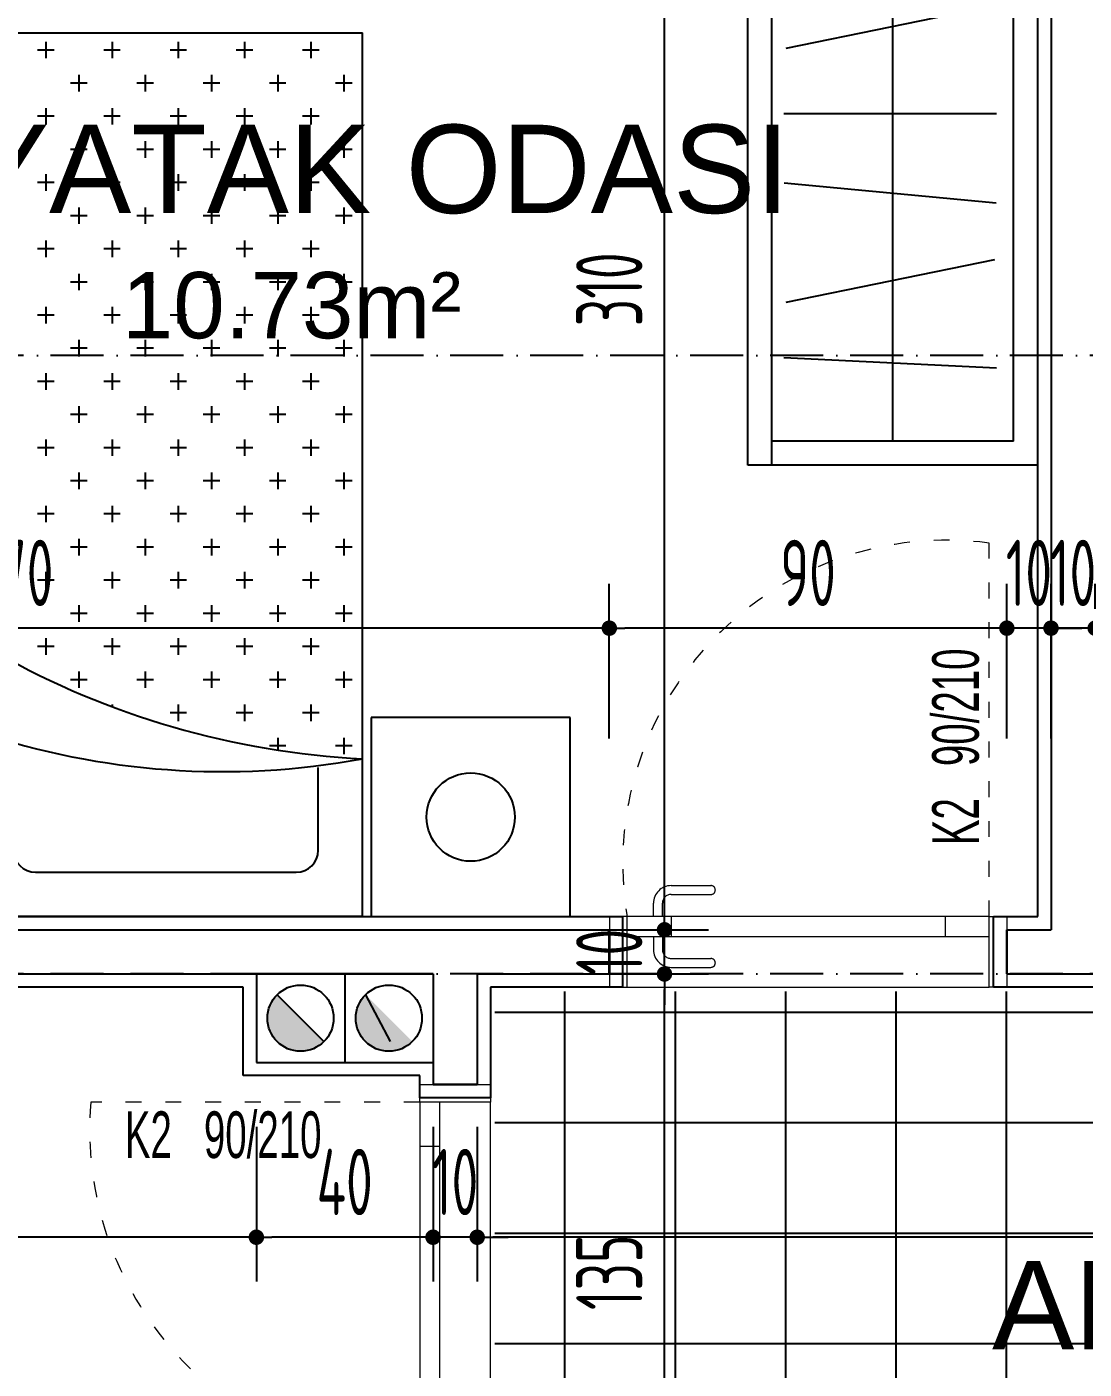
# Model space of a CAD drawing. Extents: x 41749 to 92598, y -24291 to 29432.
# Drawn here: x 55928.2 to 56167.6, y -22730.8 to -22427 of the extents above; entities that cross this region are included whole.
import ezdxf

# ---------------------------------------------------------------- set-up
doc = ezdxf.new("R2010")
doc.units = 0
doc.header["$MEASUREMENT"] = 0
doc.header["$PDMODE"] = 3
doc.linetypes.add('ACAD_ISO03W100', pattern=[30, 12, -18])
doc.linetypes.add('ACAD_ISO10W100', pattern=[18, 12, -3, 0, -3])
doc.layers.get('0').update_dxf_attribs({"linetype": 'CONTINUOUS'})
doc.layers.get('Defpoints').update_dxf_attribs({"linetype": 'CONTINUOUS'})
for name, color, linetype in [('AKS', 10, 'CONTINUOUS'), ('DUVAR', 6, 'CONTINUOUS'), ('İÇ ÖLÇÜ', 95, 'CONTINUOUS'), ('MAHAL', 21, 'CONTINUOUS'), ('MERDIVEN', 3, 'CONTINUOUS'), ('OLCU', 3, 'CONTINUOUS'), ('SIVA', 7, 'CONTINUOUS'), ('tar', 12, 'CONTINUOUS'), ('TEFRIS', 12, 'CONTINUOUS'), ('tefriş', 12, 'CONTINUOUS'), ('YAZI', 7, 'CONTINUOUS')]:
    doc.layers.add(name, color=color, linetype=linetype)
for name, color, linetype, lineweight in [('KAPI-ACILIM1', 13, 'ACAD_ISO03W100', 20), ('KAPI-ACILIM11', 13, 'ACAD_ISO03W100', 20), ('KAPI-GOR', 153, 'CONTINUOUS', 15), ('KAPI-KASA', 34, 'CONTINUOUS', 20)]:
    doc.layers.add(name, color=color, linetype=linetype, lineweight=lineweight)
doc.styles.add('mahal', font='arial.ttf', dxfattribs={"height": 70})
doc.styles.add('OLCU', font='isocpeur.ttf', dxfattribs={"width": 0.59})
doc.dimstyles.new('OLCU3', dxfattribs={"dimscale": 0.5, "dimtxt": 30, "dimasz": 7, "dimexe": 20, "dimexo": 0, "dimgap": 10, "dimtad": 1, "dimdec": 4, "dimrnd": 0.5, "dimdsep": 46, "dimtxsty": 'OLCU', "dimblk1": 'DOT', "dimblk2": 'DOT', "dimsah": 1, "dimcen": 0.09, "dimclrt": 4, "dimadec": 0, "dimazin": 0, "dimtfac": 1, "dimtdec": 4, "dimtix": 1, "dimtmove": 2, "dimatfit": 3, "dimfxl": 0, "dimtolj": 1, "dimtzin": 0, "dimarcsym": 0})

# ---------------------------------------------------------------- blocks, each defined once
blk = doc.blocks.new('A$C58F6273A')
at = {"layer": 'tefriş'}
for p, q in [((206.51, -1947.92), (161.51, -1947.92)), ((161.51, -1947.92), (161.51, -1992.92)), ((206.51, -1992.92), (206.51, -1947.92)), ((208.51, -1947.92), (208.51, -2147.92)), ((208.51, -1947.92), (368.51, -1947.92)), ((282.51, -1957.92), (223.51, -1957.92)), ((218.51, -1962.92), (218.51, -1981.62)), ((161.51, -1992.92), (206.51, -1992.92)), ((368.51, -2147.92), (208.51, -2147.92))]:
    blk.add_line(p, q, dxfattribs=at)
at = {"layer": 'tefriş', "color": 9}
for p, q in [((210.84, -1986.51), (214.59, -1986.51)), ((212.71, -1988.39), (212.71, -1984.64)), ((225.84, -1986.51), (229.59, -1986.51)), ((227.71, -1988.39), (227.71, -1985.58)), ((220.21, -1995.89), (220.21, -1992.14)), ((235.21, -1995.89), (235.21, -1992.14)), ((250.21, -1995.89), (250.21, -1992.14)), ((218.34, -1994.01), (222.09, -1994.01)), ((233.34, -1994.01), (237.09, -1994.01)), ((248.34, -1994.01), (252.09, -1994.01)), ((265.21, -1995.89), (265.21, -1995.41)), ((210.84, -2001.51), (214.59, -2001.51)), ((212.71, -2003.39), (212.71, -1999.64)), ((225.84, -2001.51), (229.59, -2001.51)), ((227.71, -2003.39), (227.71, -1999.64)), ((240.84, -2001.51), (244.59, -2001.51)), ((242.71, -2003.39), (242.71, -1999.64)), ((255.84, -2001.51), (259.59, -2001.51)), ((257.71, -2003.39), (257.71, -1999.64)), ((270.84, -2001.51), (274.59, -2001.51)), ((272.71, -2003.39), (272.71, -1999.64)), ((220.21, -2010.89), (220.21, -2007.14)), ((235.21, -2010.89), (235.21, -2007.14)), ((250.21, -2010.89), (250.21, -2007.14)), ((265.21, -2010.89), (265.21, -2007.14)), ((280.21, -2010.89), (280.21, -2007.14)), ((218.34, -2009.01), (222.09, -2009.01)), ((233.34, -2009.01), (237.09, -2009.01)), ((248.34, -2009.01), (252.09, -2009.01)), ((263.34, -2009.01), (267.09, -2009.01)), ((278.34, -2009.01), (282.09, -2009.01)), ((210.84, -2016.51), (214.59, -2016.51)), ((212.71, -2018.39), (212.71, -2014.64)), ((225.84, -2016.51), (229.59, -2016.51)), ((227.71, -2018.39), (227.71, -2014.64)), ((240.84, -2016.51), (244.59, -2016.51)), ((242.71, -2018.39), (242.71, -2014.64)), ((255.84, -2016.51), (259.59, -2016.51)), ((257.71, -2018.39), (257.71, -2014.64)), ((270.84, -2016.51), (274.59, -2016.51)), ((272.71, -2018.39), (272.71, -2014.64)), ((220.21, -2025.89), (220.21, -2022.14)), ((235.21, -2025.89), (235.21, -2022.14)), ((250.21, -2025.89), (250.21, -2022.14)), ((265.21, -2025.89), (265.21, -2022.14)), ((280.21, -2025.89), (280.21, -2022.14)), ((218.34, -2024.01), (222.09, -2024.01)), ((233.34, -2024.01), (237.09, -2024.01)), ((248.34, -2024.01), (252.09, -2024.01)), ((263.34, -2024.01), (267.09, -2024.01)), ((278.34, -2024.01), (282.09, -2024.01)), ((210.84, -2031.51), (214.59, -2031.51)), ((212.71, -2033.39), (212.71, -2029.64)), ((225.84, -2031.51), (229.59, -2031.51)), ((227.71, -2033.39), (227.71, -2029.64)), ((240.84, -2031.51), (244.59, -2031.51)), ((242.71, -2033.39), (242.71, -2029.64)), ((255.84, -2031.51), (259.59, -2031.51)), ((257.71, -2033.39), (257.71, -2029.64)), ((270.84, -2031.51), (274.59, -2031.51)), ((272.71, -2033.39), (272.71, -2029.64)), ((220.21, -2040.89), (220.21, -2037.14)), ((235.21, -2040.89), (235.21, -2037.14)), ((250.21, -2040.89), (250.21, -2037.14)), ((265.21, -2040.89), (265.21, -2037.14)), ((280.21, -2040.89), (280.21, -2037.14)), ((218.34, -2039.01), (222.09, -2039.01)), ((233.34, -2039.01), (237.09, -2039.01)), ((248.34, -2039.01), (252.09, -2039.01)), ((263.34, -2039.01), (267.09, -2039.01)), ((278.34, -2039.01), (282.09, -2039.01)), ((210.84, -2046.51), (214.59, -2046.51)), ((212.71, -2048.39), (212.71, -2044.64)), ((225.84, -2046.51), (229.59, -2046.51)), ((227.71, -2048.39), (227.71, -2044.64)), ((240.84, -2046.51), (244.59, -2046.51)), ((242.71, -2048.39), (242.71, -2044.64)), ((255.84, -2046.51), (259.59, -2046.51)), ((257.71, -2048.39), (257.71, -2044.64)), ((270.84, -2046.51), (274.59, -2046.51)), ((272.71, -2048.39), (272.71, -2044.64)), ((220.21, -2055.89), (220.21, -2052.14)), ((235.21, -2055.89), (235.21, -2052.14)), ((250.21, -2055.89), (250.21, -2052.14)), ((265.21, -2055.89), (265.21, -2052.14)), ((280.21, -2055.89), (280.21, -2052.14)), ((218.34, -2054.01), (222.09, -2054.01)), ((233.34, -2054.01), (237.09, -2054.01)), ((248.34, -2054.01), (252.09, -2054.01)), ((263.34, -2054.01), (267.09, -2054.01)), ((278.34, -2054.01), (282.09, -2054.01)), ((210.84, -2061.51), (214.59, -2061.51)), ((212.71, -2063.39), (212.71, -2059.64)), ((225.84, -2061.51), (229.59, -2061.51)), ((227.71, -2063.39), (227.71, -2059.64)), ((240.84, -2061.51), (244.59, -2061.51)), ((242.71, -2063.39), (242.71, -2059.64)), ((255.84, -2061.51), (259.59, -2061.51)), ((257.71, -2063.39), (257.71, -2059.64)), ((270.84, -2061.51), (274.59, -2061.51)), ((272.71, -2063.39), (272.71, -2059.64)), ((220.21, -2070.89), (220.21, -2067.14)), ((235.21, -2070.89), (235.21, -2067.14)), ((250.21, -2070.89), (250.21, -2067.14)), ((265.21, -2070.89), (265.21, -2067.14)), ((280.21, -2070.89), (280.21, -2067.14)), ((218.34, -2069.01), (222.09, -2069.01)), ((233.34, -2069.01), (237.09, -2069.01)), ((248.34, -2069.01), (252.09, -2069.01)), ((263.34, -2069.01), (267.09, -2069.01)), ((278.34, -2069.01), (282.09, -2069.01)), ((212.71, -2078.39), (212.71, -2074.64)), ((227.71, -2078.39), (227.71, -2074.64)), ((242.71, -2078.39), (242.71, -2074.64)), ((257.71, -2078.39), (257.71, -2074.64)), ((272.71, -2078.39), (272.71, -2074.64)), ((210.84, -2076.51), (214.59, -2076.51)), ((225.84, -2076.51), (229.59, -2076.51)), ((240.84, -2076.51), (244.59, -2076.51)), ((255.84, -2076.51), (259.59, -2076.51)), ((270.84, -2076.51), (274.59, -2076.51)), ((220.21, -2085.89), (220.21, -2082.14)), ((235.21, -2085.89), (235.21, -2082.14)), ((250.21, -2085.89), (250.21, -2082.14)), ((265.21, -2085.89), (265.21, -2082.14)), ((280.21, -2085.89), (280.21, -2082.14)), ((218.34, -2084.01), (222.09, -2084.01)), ((233.34, -2084.01), (237.09, -2084.01)), ((248.34, -2084.01), (252.09, -2084.01)), ((263.34, -2084.01), (267.09, -2084.01)), ((278.34, -2084.01), (282.09, -2084.01)), ((212.71, -2093.39), (212.71, -2089.64)), ((227.71, -2093.39), (227.71, -2089.64)), ((242.71, -2093.39), (242.71, -2089.64)), ((257.71, -2093.39), (257.71, -2089.64)), ((272.71, -2093.39), (272.71, -2089.64)), ((210.84, -2091.51), (214.59, -2091.51)), ((225.84, -2091.51), (229.59, -2091.51)), ((240.84, -2091.51), (244.59, -2091.51)), ((255.84, -2091.51), (259.59, -2091.51)), ((270.84, -2091.51), (274.59, -2091.51)), ((218.34, -2099.01), (222.09, -2099.01)), ((220.21, -2100.89), (220.21, -2097.14)), ((233.34, -2099.01), (237.09, -2099.01)), ((235.21, -2100.89), (235.21, -2097.14)), ((248.34, -2099.01), (252.09, -2099.01)), ((250.21, -2100.89), (250.21, -2097.14)), ((263.34, -2099.01), (267.09, -2099.01)), ((265.21, -2100.89), (265.21, -2097.14)), ((278.34, -2099.01), (282.09, -2099.01)), ((280.21, -2100.89), (280.21, -2097.14)), ((212.71, -2108.39), (212.71, -2104.64)), ((227.71, -2108.39), (227.71, -2104.64)), ((242.71, -2108.39), (242.71, -2104.64)), ((257.71, -2108.39), (257.71, -2104.64)), ((272.71, -2108.39), (272.71, -2104.64)), ((210.84, -2106.51), (214.59, -2106.51)), ((225.84, -2106.51), (229.59, -2106.51)), ((240.84, -2106.51), (244.59, -2106.51)), ((255.84, -2106.51), (259.59, -2106.51)), ((270.84, -2106.51), (274.59, -2106.51)), ((218.34, -2114.01), (222.09, -2114.01)), ((220.21, -2115.89), (220.21, -2112.14)), ((233.34, -2114.01), (237.09, -2114.01)), ((235.21, -2115.89), (235.21, -2112.14)), ((248.34, -2114.01), (252.09, -2114.01)), ((250.21, -2115.89), (250.21, -2112.14)), ((263.34, -2114.01), (267.09, -2114.01)), ((265.21, -2115.89), (265.21, -2112.14)), ((278.34, -2114.01), (282.09, -2114.01)), ((280.21, -2115.89), (280.21, -2112.14)), ((212.71, -2123.39), (212.71, -2119.64)), ((227.71, -2123.39), (227.71, -2119.64)), ((242.71, -2123.39), (242.71, -2119.64)), ((257.71, -2123.39), (257.71, -2119.64)), ((272.71, -2123.39), (272.71, -2119.64)), ((210.84, -2121.51), (214.59, -2121.51)), ((225.84, -2121.51), (229.59, -2121.51)), ((240.84, -2121.51), (244.59, -2121.51)), ((255.84, -2121.51), (259.59, -2121.51)), ((270.84, -2121.51), (274.59, -2121.51)), ((218.34, -2129.01), (222.09, -2129.01)), ((220.21, -2130.89), (220.21, -2127.14)), ((233.34, -2129.01), (237.09, -2129.01)), ((235.21, -2130.89), (235.21, -2127.14)), ((248.34, -2129.01), (252.09, -2129.01)), ((250.21, -2130.89), (250.21, -2127.14)), ((263.34, -2129.01), (267.09, -2129.01)), ((265.21, -2130.89), (265.21, -2127.14)), ((278.34, -2129.01), (282.09, -2129.01)), ((280.21, -2130.89), (280.21, -2127.14)), ((212.71, -2138.39), (212.71, -2134.64)), ((227.71, -2138.39), (227.71, -2134.64)), ((242.71, -2138.39), (242.71, -2134.64)), ((257.71, -2138.39), (257.71, -2134.64)), ((272.71, -2138.39), (272.71, -2134.64)), ((210.84, -2136.51), (214.59, -2136.51)), ((225.84, -2136.51), (229.59, -2136.51)), ((240.84, -2136.51), (244.59, -2136.51)), ((255.84, -2136.51), (259.59, -2136.51)), ((270.84, -2136.51), (274.59, -2136.51)), ((218.34, -2144.01), (222.09, -2144.01)), ((220.21, -2145.89), (220.21, -2142.14)), ((233.34, -2144.01), (237.09, -2144.01)), ((235.21, -2145.89), (235.21, -2142.14)), ((248.34, -2144.01), (252.09, -2144.01)), ((250.21, -2145.89), (250.21, -2142.14)), ((263.34, -2144.01), (267.09, -2144.01)), ((265.21, -2145.89), (265.21, -2142.14)), ((278.34, -2144.01), (282.09, -2144.01)), ((280.21, -2145.89), (280.21, -2142.14))]:
    blk.add_line(p, q, dxfattribs=at)
blk.add_circle((184.01, -1970.42), 10, dxfattribs=at)
at = {"layer": 'tefriş'}
for centre, radius, start, end in [((223.51, -1962.92), 5, 90, 180), ((282.51, -1962.92), 5, 0, 90), ((240.2, -2155.17), 174.46, 42.6539, 100.4665), ((198.99, -2171.5), 188.13, 34.2418, 87.1016)]:
    blk.add_arc(centre, radius, start, end, dxfattribs=at)
blk = doc.blocks.new('A$C6AC850BE')
at = {"layer": 'TEFRIS'}
for p, q in [((-0.4781, 0.2762), (0.2383, 0.2762)), ((-0.4781, -0.1798), (-0.4781, 0.2762)), ((0.2383, 0.2382), (0.2383, 0.2762)), ((0.2573, 0.2762), (0.9237, 0.2762)), ((0.2573, 0.2382), (0.2573, 0.2762)), ((0.9237, -0.1798), (0.9237, 0.2762)), ((-0.4781, 0.2382), (0.2383, 0.2382)), ((-0.4401, -0.1418), (-0.4401, 0.2382)), ((0.2573, 0.2382), (0.9237, 0.2382)), ((0.8857, -0.1418), (0.8857, 0.2382)), ((-0.3255, -0.1148), (-0.3094, 0.2194)), ((-0.1554, -0.1117), (-0.2222, 0.2161)), ((-0.0662, -0.1143), (-0.0351, 0.2188)), ((0.0739, -0.115), (0.0739, 0.2196)), ((0.2436, -0.1117), (0.1765, 0.2161)), ((0.3398, -0.115), (0.3398, 0.2196)), ((0.443, -0.1141), (0.4792, 0.2186)), ((0.6954, -0.1078), (0.5971, 0.212)), ((0.7482, -0.115), (0.7482, 0.2196)), ((-0.4401, 0.0482), (0.8857, 0.0482)), ((-0.4401, -0.1418), (0.8857, -0.1418)), ((-0.4781, -0.1798), (0.9237, -0.1798))]:
    blk.add_line(p, q, dxfattribs=at)
blk = doc.blocks.new('DOT')
at = {"color": 0, "linetype": 'ByBlock'}
blk.add_line((-0.5, 0), (-1, 0), dxfattribs=at)
at = {"color": 0, "linetype": 'ByBlock', "const_width": 0.5}
blk.add_lwpolyline([(-0.25, 0, 1), (0.25, 0, 1)], format="xyb", close=True, dxfattribs=at)
blk = doc.blocks.new('*D225')
at = {"layer": 'Defpoints', "color": 0, "transparency": 16777216}
for p in [(56160.06, -22563.08), (56160.06, -22620.33), (56170.06, -22620.33)]:
    blk.add_point(p, dxfattribs=at)
at = {"layer": 'İÇ ÖLÇÜ', "color": 0, "lineweight": -2, "transparency": 16777216}
for p, q in [((56160.06, -22588.08), (56160.06, -22553.08)), ((56170.06, -22588.08), (56170.06, -22553.08)), ((56156.56, -22563.08), (56153.06, -22563.08)), ((56170.06, -22563.08), (56160.06, -22563.08)), ((56173.56, -22563.08), (56177.06, -22563.08))]:
    blk.add_line(p, q, dxfattribs=at)
at = {"layer": 'İÇ ÖLÇÜ', "color": 0, "lineweight": -2, "transparency": 16777216, "xscale": 3.5, "yscale": 3.5, "zscale": 3.5}
blk.add_blockref('DOT', (56160.06, -22563.08), dxfattribs=at)
at = {"layer": 'İÇ ÖLÇÜ', "color": 0, "lineweight": -2, "transparency": 16777216, "xscale": 3.5, "yscale": 3.5, "zscale": 3.5, "rotation": 180}
blk.add_blockref('DOT', (56170.06, -22563.08), dxfattribs=at)
at = {"layer": 'İÇ ÖLÇÜ', "color": 4, "transparency": 16777216, "insert": (56165.06, -22550.58), "char_height": 15, "attachment_point": 5, "style": 'OLCU'}
blk.add_mtext('\\A1;10', dxfattribs=at)
blk = doc.blocks.new('*D226')
at = {"layer": 'Defpoints', "color": 0, "transparency": 16777216}
for p in [(56150.06, -22563.08), (56160.06, -22620.33), (56150.06, -22631.34)]:
    blk.add_point(p, dxfattribs=at)
at = {"layer": 'İÇ ÖLÇÜ', "color": 0, "lineweight": -2, "transparency": 16777216}
for p, q in [((56150.06, -22588.08), (56150.06, -22553.08)), ((56160.06, -22588.08), (56160.06, -22553.08)), ((56146.56, -22563.08), (56143.06, -22563.08)), ((56160.06, -22563.08), (56150.06, -22563.08)), ((56163.56, -22563.08), (56167.06, -22563.08))]:
    blk.add_line(p, q, dxfattribs=at)
at = {"layer": 'İÇ ÖLÇÜ', "color": 0, "lineweight": -2, "transparency": 16777216, "xscale": 3.5, "yscale": 3.5, "zscale": 3.5}
blk.add_blockref('DOT', (56150.06, -22563.08), dxfattribs=at)
at = {"layer": 'İÇ ÖLÇÜ', "color": 0, "lineweight": -2, "transparency": 16777216, "xscale": 3.5, "yscale": 3.5, "zscale": 3.5, "rotation": 180}
blk.add_blockref('DOT', (56160.06, -22563.08), dxfattribs=at)
at = {"layer": 'İÇ ÖLÇÜ', "color": 4, "transparency": 16777216, "insert": (56155.06, -22550.58), "char_height": 15, "attachment_point": 5, "style": 'OLCU'}
blk.add_mtext('\\A1;10', dxfattribs=at)
blk = doc.blocks.new('*D227')
at = {"layer": 'Defpoints', "color": 0, "transparency": 16777216}
for p in [(56060.06, -22563.08), (56150.06, -22631.34), (56060.06, -22636.34)]:
    blk.add_point(p, dxfattribs=at)
at = {"layer": 'İÇ ÖLÇÜ', "color": 0, "lineweight": -2, "transparency": 16777216}
for p, q in [((56060.06, -22588.08), (56060.06, -22553.08)), ((56150.06, -22588.08), (56150.06, -22553.08)), ((56146.56, -22563.08), (56063.56, -22563.08))]:
    blk.add_line(p, q, dxfattribs=at)
at = {"layer": 'İÇ ÖLÇÜ', "color": 0, "lineweight": -2, "transparency": 16777216, "xscale": 3.5, "yscale": 3.5, "zscale": 3.5, "rotation": 180}
blk.add_blockref('DOT', (56060.06, -22563.08), dxfattribs=at)
at = {"layer": 'İÇ ÖLÇÜ', "color": 0, "lineweight": -2, "transparency": 16777216, "xscale": 3.5, "yscale": 3.5, "zscale": 3.5}
blk.add_blockref('DOT', (56150.06, -22563.08), dxfattribs=at)
at = {"layer": 'İÇ ÖLÇÜ', "color": 4, "transparency": 16777216, "insert": (56105.06, -22550.58), "char_height": 15, "attachment_point": 5, "style": 'OLCU'}
blk.add_mtext('\\A1;90', dxfattribs=at)
blk = doc.blocks.new('*D228')
at = {"layer": 'Defpoints', "color": 0, "transparency": 16777216}
for p in [(55790.06, -22563.08), (55790.06, -22574.3), (56060.06, -22636.34)]:
    blk.add_point(p, dxfattribs=at)
at = {"layer": 'İÇ ÖLÇÜ', "color": 0, "lineweight": -2, "transparency": 16777216}
for p, q in [((55790.06, -22574.3), (55790.06, -22553.08)), ((56060.06, -22588.08), (56060.06, -22553.08)), ((56056.56, -22563.08), (55793.56, -22563.08))]:
    blk.add_line(p, q, dxfattribs=at)
at = {"layer": 'İÇ ÖLÇÜ', "color": 0, "lineweight": -2, "transparency": 16777216, "xscale": 3.5, "yscale": 3.5, "zscale": 3.5, "rotation": 180}
blk.add_blockref('DOT', (55790.06, -22563.08), dxfattribs=at)
at = {"layer": 'İÇ ÖLÇÜ', "color": 0, "lineweight": -2, "transparency": 16777216, "xscale": 3.5, "yscale": 3.5, "zscale": 3.5}
blk.add_blockref('DOT', (56060.06, -22563.08), dxfattribs=at)
at = {"layer": 'İÇ ÖLÇÜ', "color": 4, "transparency": 16777216, "insert": (55925.06, -22550.58), "char_height": 15, "attachment_point": 5, "style": 'OLCU'}
blk.add_mtext('\\A1;270', dxfattribs=at)
blk = doc.blocks.new('*D238')
at = {"layer": 'Defpoints', "color": 0, "transparency": 16777216}
for p in [(56030.15, -22657.82), (56445.06, -22655.54), (56030.15, -22700.92)]:
    blk.add_point(p, dxfattribs=at)
at = {"layer": 'İÇ ÖLÇÜ', "color": 0, "lineweight": -2, "transparency": 16777216}
for p, q in [((56030.15, -22675.92), (56030.15, -22710.92)), ((56445.06, -22675.92), (56445.06, -22710.92)), ((56441.56, -22700.92), (56033.65, -22700.92))]:
    blk.add_line(p, q, dxfattribs=at)
at = {"layer": 'İÇ ÖLÇÜ', "color": 0, "lineweight": -2, "transparency": 16777216, "xscale": 3.5, "yscale": 3.5, "zscale": 3.5, "rotation": 180}
blk.add_blockref('DOT', (56030.15, -22700.92), dxfattribs=at)
at = {"layer": 'İÇ ÖLÇÜ', "color": 0, "lineweight": -2, "transparency": 16777216, "xscale": 3.5, "yscale": 3.5, "zscale": 3.5}
blk.add_blockref('DOT', (56445.06, -22700.92), dxfattribs=at)
at = {"layer": 'İÇ ÖLÇÜ', "color": 4, "transparency": 16777216, "insert": (56237.61, -22688.42), "char_height": 15, "attachment_point": 5, "style": 'OLCU'}
blk.add_mtext('\\A1;415', dxfattribs=at)
blk = doc.blocks.new('*D239')
at = {"layer": 'Defpoints', "color": 0, "transparency": 16777216}
for p in [(56020.15, -22657.82), (56030.15, -22657.82), (56020.15, -22700.92)]:
    blk.add_point(p, dxfattribs=at)
at = {"layer": 'İÇ ÖLÇÜ', "color": 0, "lineweight": -2, "transparency": 16777216}
for p, q in [((56020.15, -22675.92), (56020.15, -22710.92)), ((56030.15, -22675.92), (56030.15, -22710.92)), ((56016.65, -22700.92), (56013.15, -22700.92)), ((56030.15, -22700.92), (56020.15, -22700.92)), ((56033.65, -22700.92), (56037.15, -22700.92))]:
    blk.add_line(p, q, dxfattribs=at)
at = {"layer": 'İÇ ÖLÇÜ', "color": 0, "lineweight": -2, "transparency": 16777216, "xscale": 3.5, "yscale": 3.5, "zscale": 3.5}
blk.add_blockref('DOT', (56020.15, -22700.92), dxfattribs=at)
at = {"layer": 'İÇ ÖLÇÜ', "color": 0, "lineweight": -2, "transparency": 16777216, "xscale": 3.5, "yscale": 3.5, "zscale": 3.5, "rotation": 180}
blk.add_blockref('DOT', (56030.15, -22700.92), dxfattribs=at)
at = {"layer": 'İÇ ÖLÇÜ', "color": 4, "transparency": 16777216, "insert": (56025.15, -22688.42), "char_height": 15, "attachment_point": 5, "style": 'OLCU'}
blk.add_mtext('\\A1;10', dxfattribs=at)
blk = doc.blocks.new('*D240')
at = {"layer": 'Defpoints', "color": 0, "transparency": 16777216}
for p in [(56020.15, -22657.82), (55980.15, -22661.34), (55980.15, -22700.92)]:
    blk.add_point(p, dxfattribs=at)
at = {"layer": 'İÇ ÖLÇÜ', "color": 0, "lineweight": -2, "transparency": 16777216}
for p, q in [((55980.15, -22675.92), (55980.15, -22710.92)), ((56020.15, -22675.92), (56020.15, -22710.92)), ((56016.65, -22700.92), (55983.65, -22700.92))]:
    blk.add_line(p, q, dxfattribs=at)
at = {"layer": 'İÇ ÖLÇÜ', "color": 0, "lineweight": -2, "transparency": 16777216, "xscale": 3.5, "yscale": 3.5, "zscale": 3.5, "rotation": 180}
blk.add_blockref('DOT', (55980.15, -22700.92), dxfattribs=at)
at = {"layer": 'İÇ ÖLÇÜ', "color": 0, "lineweight": -2, "transparency": 16777216, "xscale": 3.5, "yscale": 3.5, "zscale": 3.5}
blk.add_blockref('DOT', (56020.15, -22700.92), dxfattribs=at)
at = {"layer": 'İÇ ÖLÇÜ', "color": 4, "transparency": 16777216, "insert": (56000.15, -22688.42), "char_height": 15, "attachment_point": 5, "style": 'OLCU'}
blk.add_mtext('\\A1;40', dxfattribs=at)
blk = doc.blocks.new('*D241')
at = {"layer": 'Defpoints', "color": 0, "transparency": 16777216}
for p in [(55745.06, -22626.34), (55980.15, -22661.34), (55745.06, -22700.92)]:
    blk.add_point(p, dxfattribs=at)
at = {"layer": 'İÇ ÖLÇÜ', "color": 0, "lineweight": -2, "transparency": 16777216}
for p, q in [((55745.06, -22675.92), (55745.06, -22710.92)), ((55980.15, -22675.92), (55980.15, -22710.92)), ((55976.65, -22700.92), (55748.56, -22700.92))]:
    blk.add_line(p, q, dxfattribs=at)
at = {"layer": 'İÇ ÖLÇÜ', "color": 0, "lineweight": -2, "transparency": 16777216, "xscale": 3.5, "yscale": 3.5, "zscale": 3.5, "rotation": 180}
blk.add_blockref('DOT', (55745.06, -22700.92), dxfattribs=at)
at = {"layer": 'İÇ ÖLÇÜ', "color": 0, "lineweight": -2, "transparency": 16777216, "xscale": 3.5, "yscale": 3.5, "zscale": 3.5}
blk.add_blockref('DOT', (55980.15, -22700.92), dxfattribs=at)
at = {"layer": 'İÇ ÖLÇÜ', "color": 4, "transparency": 16777216, "insert": (55862.61, -22688.42), "char_height": 15, "attachment_point": 5, "style": 'OLCU'}
blk.add_mtext('\\A1;235', dxfattribs=at)
blk = doc.blocks.new('*D338')
at = {"layer": 'Defpoints', "color": 0, "transparency": 16777216}
for p in [(56045.11, -22641.34), (56072.55, -22641.34), (56031.62, -22776.34)]:
    blk.add_point(p, dxfattribs=at)
at = {"layer": 'İÇ ÖLÇÜ', "color": 0, "lineweight": -2, "transparency": 16777216}
for p, q in [((56047.55, -22641.34), (56082.55, -22641.34)), ((56072.55, -22772.84), (56072.55, -22644.84)), ((56047.55, -22776.34), (56082.55, -22776.34))]:
    blk.add_line(p, q, dxfattribs=at)
at = {"layer": 'İÇ ÖLÇÜ', "color": 0, "lineweight": -2, "transparency": 16777216, "xscale": 3.5, "yscale": 3.5, "zscale": 3.5}
for p, rotation in [((56072.55, -22641.34), 90), ((56072.55, -22776.34), 270)]:
    blk.add_blockref('DOT', p, dxfattribs=dict(at, rotation=rotation))
at = {"layer": 'İÇ ÖLÇÜ', "color": 4, "transparency": 16777216, "insert": (56060.05, -22708.84), "char_height": 15, "attachment_point": 5, "rotation": 90, "style": 'OLCU'}
blk.add_mtext('\\A1;135', dxfattribs=at)
blk = doc.blocks.new('*D339')
at = {"layer": 'Defpoints', "color": 0, "transparency": 16777216}
for p in [(56045.11, -22631.34), (56072.55, -22631.34), (56045.11, -22641.34)]:
    blk.add_point(p, dxfattribs=at)
at = {"layer": 'İÇ ÖLÇÜ', "color": 0, "lineweight": -2, "transparency": 16777216}
for p, q in [((56072.55, -22627.84), (56072.55, -22624.34)), ((56047.55, -22631.34), (56082.55, -22631.34)), ((56072.55, -22641.34), (56072.55, -22631.34)), ((56047.55, -22641.34), (56082.55, -22641.34)), ((56072.55, -22644.84), (56072.55, -22648.34))]:
    blk.add_line(p, q, dxfattribs=at)
at = {"layer": 'İÇ ÖLÇÜ', "color": 0, "lineweight": -2, "transparency": 16777216, "xscale": 3.5, "yscale": 3.5, "zscale": 3.5}
for p, rotation in [((56072.55, -22631.34), 270), ((56072.55, -22641.34), 90)]:
    blk.add_blockref('DOT', p, dxfattribs=dict(at, rotation=rotation))
at = {"layer": 'İÇ ÖLÇÜ', "color": 4, "transparency": 16777216, "insert": (56060.05, -22636.34), "char_height": 15, "attachment_point": 5, "rotation": 90, "style": 'OLCU'}
blk.add_mtext('\\A1;10', dxfattribs=at)
blk = doc.blocks.new('*D340')
at = {"layer": 'Defpoints', "color": 0, "transparency": 16777216}
for p in [(56072.55, -22321.28), (56132.19, -22321.28), (56045.11, -22631.34)]:
    blk.add_point(p, dxfattribs=at)
at = {"layer": 'İÇ ÖLÇÜ', "color": 0, "lineweight": -2, "transparency": 16777216}
for p, q in [((56097.55, -22321.28), (56062.55, -22321.28)), ((56072.55, -22627.84), (56072.55, -22324.78)), ((56047.55, -22631.34), (56082.55, -22631.34))]:
    blk.add_line(p, q, dxfattribs=at)
at = {"layer": 'İÇ ÖLÇÜ', "color": 0, "lineweight": -2, "transparency": 16777216, "xscale": 3.5, "yscale": 3.5, "zscale": 3.5}
for p, rotation in [((56072.55, -22321.28), 90), ((56072.55, -22631.34), 270)]:
    blk.add_blockref('DOT', p, dxfattribs=dict(at, rotation=rotation))
at = {"layer": 'İÇ ÖLÇÜ', "color": 4, "transparency": 16777216, "insert": (56060.05, -22486.4), "char_height": 15, "attachment_point": 5, "rotation": 90, "style": 'OLCU'}
blk.add_mtext('\\A1;310', dxfattribs=at)
blk = doc.blocks.new('*D550')
at = {"layer": 'Defpoints', "color": 0, "transparency": 16777216}
for p in [(55765.06, -22108.06), (55765.06, -22333.07), (57385.06, -22541.34)]:
    blk.add_point(p, dxfattribs=at)
at = {"layer": 'OLCU', "color": 0, "lineweight": -2, "transparency": 16777216}
for p, q in [((55765.06, -22133.06), (55765.06, -22098.06)), ((57385.06, -22133.06), (57385.06, -22098.06)), ((57381.56, -22108.06), (55768.56, -22108.06))]:
    blk.add_line(p, q, dxfattribs=at)
at = {"layer": 'OLCU', "color": 0, "lineweight": -2, "transparency": 16777216, "xscale": 3.5, "yscale": 3.5, "zscale": 3.5, "rotation": 180}
blk.add_blockref('DOT', (55765.06, -22108.06), dxfattribs=at)
at = {"layer": 'OLCU', "color": 0, "lineweight": -2, "transparency": 16777216, "xscale": 3.5, "yscale": 3.5, "zscale": 3.5}
blk.add_blockref('DOT', (57385.06, -22108.06), dxfattribs=at)
at = {"layer": 'OLCU', "color": 4, "transparency": 16777216, "insert": (56575.06, -22095.56), "char_height": 15, "attachment_point": 5, "style": 'OLCU'}
blk.add_mtext('\\A1;1620', dxfattribs=at)
blk = doc.blocks.new('*D554')
at = {"layer": 'Defpoints', "color": 0, "transparency": 16777216}
for p in [(57365.06, -22078.06), (57365.06, -22381.34), (55525.06, -22676.34)]:
    blk.add_point(p, dxfattribs=at)
at = {"layer": 'OLCU', "color": 0, "lineweight": -2, "transparency": 16777216}
for p, q in [((55525.06, -22103.06), (55525.06, -22068.06)), ((57365.06, -22103.06), (57365.06, -22068.06)), ((55528.56, -22078.06), (57361.56, -22078.06))]:
    blk.add_line(p, q, dxfattribs=at)
at = {"layer": 'OLCU', "color": 0, "lineweight": -2, "transparency": 16777216, "xscale": 3.5, "yscale": 3.5, "zscale": 3.5, "rotation": 180}
blk.add_blockref('DOT', (55525.06, -22078.06), dxfattribs=at)
at = {"layer": 'OLCU', "color": 0, "lineweight": -2, "transparency": 16777216, "xscale": 3.5, "yscale": 3.5, "zscale": 3.5}
blk.add_blockref('DOT', (57365.06, -22078.06), dxfattribs=at)
at = {"layer": 'OLCU', "color": 4, "transparency": 16777216, "insert": (56445.06, -22065.56), "char_height": 15, "attachment_point": 5, "style": 'OLCU'}
blk.add_mtext('\\A1;1840', dxfattribs=at)

msp = doc.modelspace()

# ---------------------------------------------------------------- hatches: boundary and pattern name
at = {"layer": 'MERDIVEN'}
for points in [[(55984.84559, -22646.03648, 0.198912367), (55982.64889, -22651.33978, 0.668178638), (55995.4522, -22656.64308)], [(55984.84559, -22646.03648, 0.198912367), (55982.64889, -22651.33978, 0.668178638), (55995.4522, -22656.64308)], [(56004.84559, -22646.03648, 0.198912367), (56002.64889, -22651.33978, 0.668178638), (56015.4522, -22656.64308)], [(56004.84559, -22646.03648, 0.198912367), (56002.64889, -22651.33978, 0.668178638), (56015.4522, -22656.64308)]]:
    msp.add_hatch(color=256, dxfattribs=at).paths.add_polyline_path(points)
at = {"layer": 'tar'}
h = msp.add_hatch(dxfattribs=at)
h.set_pattern_fill('ANSI37', color=256, scale=200, angle=45, style=0)
h.paths.add_polyline_path([(56431.06272, -22645.33978), (56347.06272, -22645.33978), (56347.06272, -22647.33982, 0.414213562), (56349.06272, -22649.33982), (56358.06272, -22649.33982, -1), (56358.06272, -22651.33982), (56349.06272, -22651.33982, -0.414213562), (56345.06272, -22647.33982), (56345.06272, -22645.33978), (56339.05986, -22645.33978, 0.441024391), (56431.06272, -22728.83982)], flags=17)
h.paths.add_polyline_path([(56339.05986, -22645.33978), (56268.98476, -22645.33978), (56268.98476, -22772.33977), (56305.28033, -22772.33978), (56305.28033, -22743.33978), (56441.06272, -22743.33978), (56441.06272, -22645.33978), (56431.06272, -22645.33978), (56431.06272, -22728.83982, -0.441024391)])
h.paths.add_polyline_path([(56268.98476, -22645.33978), (56034.1489, -22645.33978), (56034.14889, -22772.33976), (56268.98476, -22772.33977)])
h.paths.add_polyline_path([(56382.38705, -22720.11228), (56382.38705, -22697.56728), (56404.88705, -22697.56728), (56404.88705, -22720.11228)], flags=24)
h.paths.add_polyline_path([(56416.215, -22708.5526), (56416.215, -22654.96362), (56432.41516, -22654.96362), (56432.41516, -22708.5526)], flags=25)
h.paths.add_polyline_path([(56225.89081, -22677.16869), (56249.32081, -22677.16869), (56249.32081, -22699.66869), (56225.89081, -22699.66869)], flags=24)
h.paths.add_polyline_path([(56048.79527, -22720.11228), (56048.79527, -22697.56728), (56071.29527, -22697.56728), (56071.29527, -22720.11228)], flags=24)
h.paths.add_polyline_path([(56238.70417, -22720.11228), (56238.70417, -22697.56728), (56261.20417, -22697.56728), (56261.20417, -22720.11228)], flags=24)
h.paths.add_polyline_path([(56142.40843, -22701.24845), (56245.68264, -22701.24845), (56245.68264, -22759.89897), (56142.40843, -22759.89897)], flags=24)

# ---------------------------------------------------------------- linework, layer by layer
at = {"layer": 'AKS', "linetype": 'ACAD_ISO10W100'}
for p, q in [((57665.06272, -22501.33978), (55245.06272, -22501.33978)), ((57665.06272, -22641.33978), (55245.06272, -22641.33978))]:
    msp.add_line(p, q, dxfattribs=at)
at = {"layer": 'DUVAR'}
for p, q in [((56160.06272, -22321.33978), (56160.06272, -22631.33978)), ((55795.06272, -22631.33978), (56060.06272, -22631.33978)), ((56060.05932, -22641.33975), (56060.05932, -22631.33975)), ((56060.06272, -22631.33975), (56060.06272, -22641.33975)), ((56060.06272, -22631.33975), (56060.06272, -22641.33975)), ((56060.06272, -22631.33975), (56060.06272, -22641.33975)), ((56060.06272, -22641.33975), (56060.06272, -22631.33975)), ((56060.06272, -22641.33975), (56060.06272, -22631.33975)), ((56060.06272, -22631.33975), (56060.06272, -22641.33975)), ((56060.06272, -22631.33975), (56060.06272, -22641.33975)), ((56060.06272, -22641.33975), (56060.06272, -22631.33975)), ((56060.06272, -22631.33975), (56060.06272, -22641.33975)), ((56060.06272, -22641.33978), (56060.06272, -22631.33978)), ((56150.06272, -22641.33975), (56150.06272, -22631.33975)), ((56150.06272, -22631.33975), (56150.06272, -22641.33975)), ((56150.06272, -22631.33975), (56150.06272, -22641.33975)), ((56150.06272, -22631.33975), (56150.06272, -22641.33975)), ((56150.06272, -22641.33975), (56150.06272, -22631.33975)), ((56150.06272, -22631.33975), (56150.06272, -22641.33975)), ((56150.06272, -22641.33975), (56150.06272, -22631.33975)), ((56150.06272, -22631.33975), (56150.06272, -22641.33975)), ((56150.06272, -22631.33975), (56150.06272, -22641.33975)), ((56150.06272, -22631.33975), (56150.06272, -22641.33975)), ((56150.06272, -22641.33975), (56150.06272, -22631.33975)), ((56150.06272, -22641.33975), (56150.06272, -22631.33975)), ((56150.06272, -22631.33978), (56160.06272, -22631.33978)), ((56150.06272, -22641.33978), (56150.06272, -22631.33978)), ((55795.06272, -22641.33978), (56020.14889, -22641.33978)), ((56020.14889, -22641.33978), (55980.14889, -22641.33978)), ((55980.14889, -22641.33978), (55980.14889, -22661.33978)), ((56000.14889, -22641.33978), (56000.14889, -22661.33978)), ((56020.14889, -22641.33978), (56020.14889, -22666.33978)), ((56020.14889, -22641.33978), (56020.14889, -22661.33978)), ((56030.14889, -22641.33978), (56060.06272, -22641.33978)), ((56030.14889, -22641.33978), (56030.14889, -22666.33978)), ((56150.06272, -22641.33978), (56210.06272, -22641.33978)), ((55980.14889, -22661.33978), (56020.14889, -22661.33978)), ((56030.14886, -22666.33978), (56020.14886, -22666.33978)), ((56020.14886, -22666.33978), (56030.14886, -22666.33978)), ((56020.14886, -22666.33978), (56030.14886, -22666.33978)), ((56020.14886, -22666.33978), (56030.14886, -22666.33978)), ((56030.14886, -22666.33978), (56020.14886, -22666.33978)), ((56020.14886, -22666.33978), (56030.14886, -22666.33978)), ((56030.14886, -22666.33978), (56020.14886, -22666.33978)), ((56020.14886, -22666.33978), (56030.14886, -22666.33978)), ((56020.14886, -22666.33978), (56030.14886, -22666.33978)), ((56020.14886, -22666.33978), (56030.14886, -22666.33978)), ((56030.14886, -22666.33978), (56020.14886, -22666.33978)), ((56030.14886, -22666.33978), (56020.14886, -22666.33978)), ((56030.14889, -22666.33978), (56020.14889, -22666.33978))]:
    msp.add_line(p, q, dxfattribs=at)
at = {"layer": 'KAPI-ACILIM1', "ltscale": 0.3}
for p, q in [((56146.06272, -22628.33975), (56146.06272, -22543.83975)), ((56017.14886, -22670.33978), (55942.64886, -22670.33978))]:
    msp.add_line(p, q, dxfattribs=at)
for centre, radius, start, end in [((56136.30104, -22616.40386), 73.21776, 82.338292, 189.382173), ((56018.293, -22676.4573), 75.89111, 175.3764199, 269.1361704)]:
    msp.add_arc(centre, radius, start, end, dxfattribs=at)
at = {"layer": 'KAPI-ACILIM11'}
for p, q in [((56074.06272, -22621.33975), (56083.06272, -22621.33975)), ((56074.06272, -22623.33975), (56083.06272, -22623.33975)), ((56070.06272, -22628.33975), (56070.06272, -22625.33975)), ((56072.06272, -22628.33975), (56072.06272, -22625.33975)), ((56070.06272, -22632.83975), (56070.06272, -22635.83975)), ((56072.06272, -22632.83975), (56072.06272, -22635.83975)), ((56074.06272, -22637.83975), (56083.06272, -22637.83975)), ((56074.06272, -22639.83975), (56083.06272, -22639.83975))]:
    msp.add_line(p, q, dxfattribs=at)
for centre, radius, start, end in [((56074.06272, -22625.33975), 4, 90, 180), ((56083.06272, -22622.33975), 1, 270, 90), ((56074.06272, -22625.33975), 2, 90, 180), ((56074.06272, -22635.83975), 4, 180, 270), ((56074.06272, -22635.83975), 2, 180, 270), ((56083.06272, -22638.83975), 1, 270, 90)]:
    msp.add_arc(centre, radius, start, end, dxfattribs=at)
at = {"layer": 'KAPI-GOR'}
for p, q in [((56064.06272, -22644.33975), (56146.06272, -22644.33975)), ((56033.14886, -22752.33978), (56033.14886, -22670.33978))]:
    msp.add_line(p, q, dxfattribs=at)
at = {"layer": 'KAPI-KASA'}
for p, q in [((56146.06272, -22628.33975), (56064.06272, -22628.33975)), ((56074.06272, -22628.33975), (56074.06272, -22632.83975)), ((56136.06272, -22628.33975), (56136.06272, -22632.83975)), ((56064.06272, -22632.83975), (56146.06272, -22632.83975)), ((56017.14886, -22670.33978), (56017.14886, -22752.33978)), ((56021.64886, -22752.33978), (56021.64886, -22670.33978)), ((56017.14886, -22680.33978), (56021.64886, -22680.33978))]:
    msp.add_line(p, q, dxfattribs=at)
for points in [[(56064.06272, -22628.33975), (56060.06272, -22628.33975), (56060.06272, -22644.33975), (56064.06272, -22644.33975), (56064.06272, -22628.33975)], [(56146.06272, -22628.33975), (56150.06272, -22628.33975), (56150.06272, -22644.33975), (56146.06272, -22644.33975), (56146.06272, -22628.33975)], [(56017.14886, -22670.33978), (56017.14886, -22666.33978), (56033.14886, -22666.33978), (56033.14886, -22670.33978), (56017.14886, -22670.33978)]]:
    msp.add_lwpolyline(points, close=True, dxfattribs=at)
at = {"layer": 'MERDIVEN'}
for p, q in [((55984.84559, -22646.03648), (55995.4522, -22656.64308)), ((55984.84559, -22646.03648), (55995.4522, -22656.64308)), ((56004.84559, -22646.03648), (56010.4522, -22656.64308)), ((56004.84559, -22646.03648), (56010.4522, -22656.64308))]:
    msp.add_line(p, q, dxfattribs=at)
for centre in [(55990.14889, -22651.33978), (55990.14889, -22651.33978), (56010.14889, -22651.33978), (56010.14889, -22651.33978)]:
    msp.add_circle(centre, 7.5, dxfattribs=at)
at = {"layer": 'SIVA'}
for p, q in [((56157.06272, -22628.33978), (56157.06272, -22324.33978)), ((55798.06272, -22628.33978), (56063.05932, -22628.33975)), ((56063.05932, -22628.33975), (56063.05932, -22644.33974)), ((56147.06272, -22644.33978), (56147.06272, -22628.33978)), ((56147.06272, -22628.33978), (56157.06272, -22628.33978)), ((56150.06272, -22631.33975), (56150.06272, -22641.33975)), ((56150.06272, -22631.33978), (56150.06272, -22631.33975)), ((56150.06272, -22641.33978), (56150.06272, -22631.33978)), ((56150.06272, -22641.33975), (56150.06272, -22641.33978)), ((55977.14889, -22644.33978), (55742.06272, -22644.33978)), ((55977.14889, -22664.33978), (55977.14889, -22644.33978)), ((56063.05932, -22644.33974), (56033.1489, -22644.33978)), ((56033.1489, -22644.33978), (56033.1489, -22669.33978)), ((56213.06272, -22644.33978), (56147.06272, -22644.33978)), ((56017.14889, -22664.33978), (55977.14889, -22664.33978)), ((56017.14889, -22669.33978), (56017.14889, -22664.33978)), ((56033.1489, -22669.33978), (56017.14889, -22669.33978))]:
    msp.add_line(p, q, dxfattribs=at)

# ---------------------------------------------------------------- block references
at = {"ltscale": 0.6, "xscale": 144, "yscale": 144, "zscale": 144, "rotation": 90.00000000000581}
msp.add_blockref('A$C6AC850BE', (56131.17528, -22457.35209), dxfattribs=at)
at = {"layer": 'tefriş', "rotation": 180}
msp.add_blockref('A$C58F6273A', (56212.68758, -24576.25615), dxfattribs=at)

# ---------------------------------------------------------------- texts
at = {"layer": 'MAHAL', "char_height": 20, "width": 318.296, "attachment_point": 5, "style": 'mahal'}
for s, insert in [('{\\fArial|b0|i0|c186|p34;EB.YATAK ODASI\\P\\H0.75x; \\fArial|b0|i0|c162|p34;10.73\\fArial|b0|i0|c186|p34;m²}', (55985.20793, -22473.42431)), ('ANTRE \\P{\\H0.75x; 5.60m²}', (56194.04553, -22730.57371))]:
    msp.add_mtext(s, dxfattribs=dict(at, insert=insert))
at = {"layer": 'YAZI', "char_height": 10.56, "width": 183.750336, "attachment_point": 5, "style": 'OLCU'}
for insert, rotation in [((56138.51151, -22589.94053), 90), ((55972.63366, -22677.79507), 360)]:
    msp.add_mtext('{\\fArial|b0|i0|c162|p34;K2   90/210}', dxfattribs=dict(at, insert=insert, rotation=rotation))

# ---------------------------------------------------------------- dimensions: what is measured, and where the dimension line sits
at = {"layer": 'İÇ ÖLÇÜ'}
dim = msp.add_linear_dim(base=(56072.545266, -22321.275633), p1=(56045.105807, -22631.339782), p2=(56132.189643, -22321.275633), angle=90, dimstyle='OLCU3', dxfattribs=at)
dim.commit()
dim.dimension.update_dxf_attribs({"geometry": '*D340', "text_midpoint": (56060.045266, -22486.402945), "dimtype": 160})
for base, p1, p2, picture, middle in [((55790.06272, -22563.07696), (56060.05932, -22636.33975), (55790.06272, -22574.30457), '*D228', (55925.06102, -22550.57696)), ((56060.05932, -22563.07696), (56150.06272, -22631.33978), (56060.05932, -22636.33975), '*D227', (56105.06102, -22550.57696)), ((56150.06272, -22563.07696), (56160.06272, -22620.33421), (56150.06272, -22631.33978), '*D226', (56155.06272, -22550.57696)), ((56160.06272, -22563.07696), (56170.06272, -22620.33421), (56160.06272, -22620.33421), '*D225', (56165.06272, -22550.57696)), ((55745.06272, -22700.91869), (55980.14889, -22661.33978), (55745.06272, -22626.33978), '*D241', (55862.60581, -22688.41869)), ((55980.14889, -22700.91869), (56020.14889, -22657.82266), (55980.14889, -22661.33978), '*D240', (56000.14889, -22688.41869)), ((56020.14889, -22700.91869), (56030.14889, -22657.82266), (56020.14889, -22657.82266), '*D239', (56025.14889, -22688.41869)), ((56030.14889, -22700.91869), (56445.06272, -22655.54399), (56030.14889, -22657.82266), '*D238', (56237.60581, -22688.41869))]:
    dim = msp.add_linear_dim(base=base, p1=p1, p2=p2, dimstyle='OLCU3', dxfattribs=at)
    dim.commit()
    dim.dimension.update_dxf_attribs({"geometry": picture, "text_midpoint": middle})
for base, p1, p2, picture, middle in [((56072.54527, -22631.33978), (56045.10581, -22641.33978), (56045.10581, -22631.33978), '*D339', (56060.04527, -22636.33978)), ((56072.54527, -22641.33978), (56031.62487, -22776.33978), (56045.10581, -22641.33978), '*D338', (56060.04527, -22708.83978))]:
    dim = msp.add_linear_dim(base=base, p1=p1, p2=p2, angle=90, dimstyle='OLCU3', dxfattribs=at)
    dim.commit()
    dim.dimension.update_dxf_attribs({"geometry": picture, "text_midpoint": middle})
at = {"layer": 'OLCU'}
for base, p1, p2, picture, middle in [((57365.06272, -22078.06351), (55525.06272, -22676.33978), (57365.06272, -22381.33978), '*D554', (56445.06272, -22065.56351)), ((55765.06272, -22108.06351), (57385.06272, -22541.33978), (55765.06272, -22333.06558), '*D550', (56575.06272, -22095.56351))]:
    dim = msp.add_linear_dim(base=base, p1=p1, p2=p2, dimstyle='OLCU3', dxfattribs=at)
    dim.commit()
    dim.dimension.update_dxf_attribs({"geometry": picture, "text_midpoint": middle})

doc.saveas('drawing.dxf')
